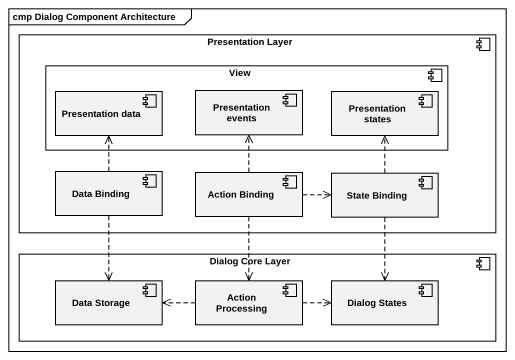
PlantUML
@startuml
mainframe cmp Dialog Component Architecture
component "Presentation Layer" as Presentation_Layer {
  component View {
    component "Presentation data" as Presentation_data
    component "Presentation events" as Presentation_events
    component "Presentation states" as Presentation_states
  }
  component "Data Binding" as Data_Binding
  component "Action Binding" as Action_Binding
  component "State Binding" as State_Binding
}
component "Dialog Core Layer" as Dialog_Core_Layer {
  component "Data Storage" as Data_Storage
  component "Action Processing" as Action_Processing
  component "Dialog States" as Dialog_States
}
Data_Binding .up.> Presentation_data
Data_Binding ..> Data_Storage
Action_Binding .up.> Presentation_events
Action_Binding .right.> State_Binding
Action_Binding ..> Action_Processing
State_Binding .up.> Presentation_states
State_Binding ..> Dialog_States
Action_Processing .left.> Data_Storage
Action_Processing .right.> Dialog_States
@enduml
